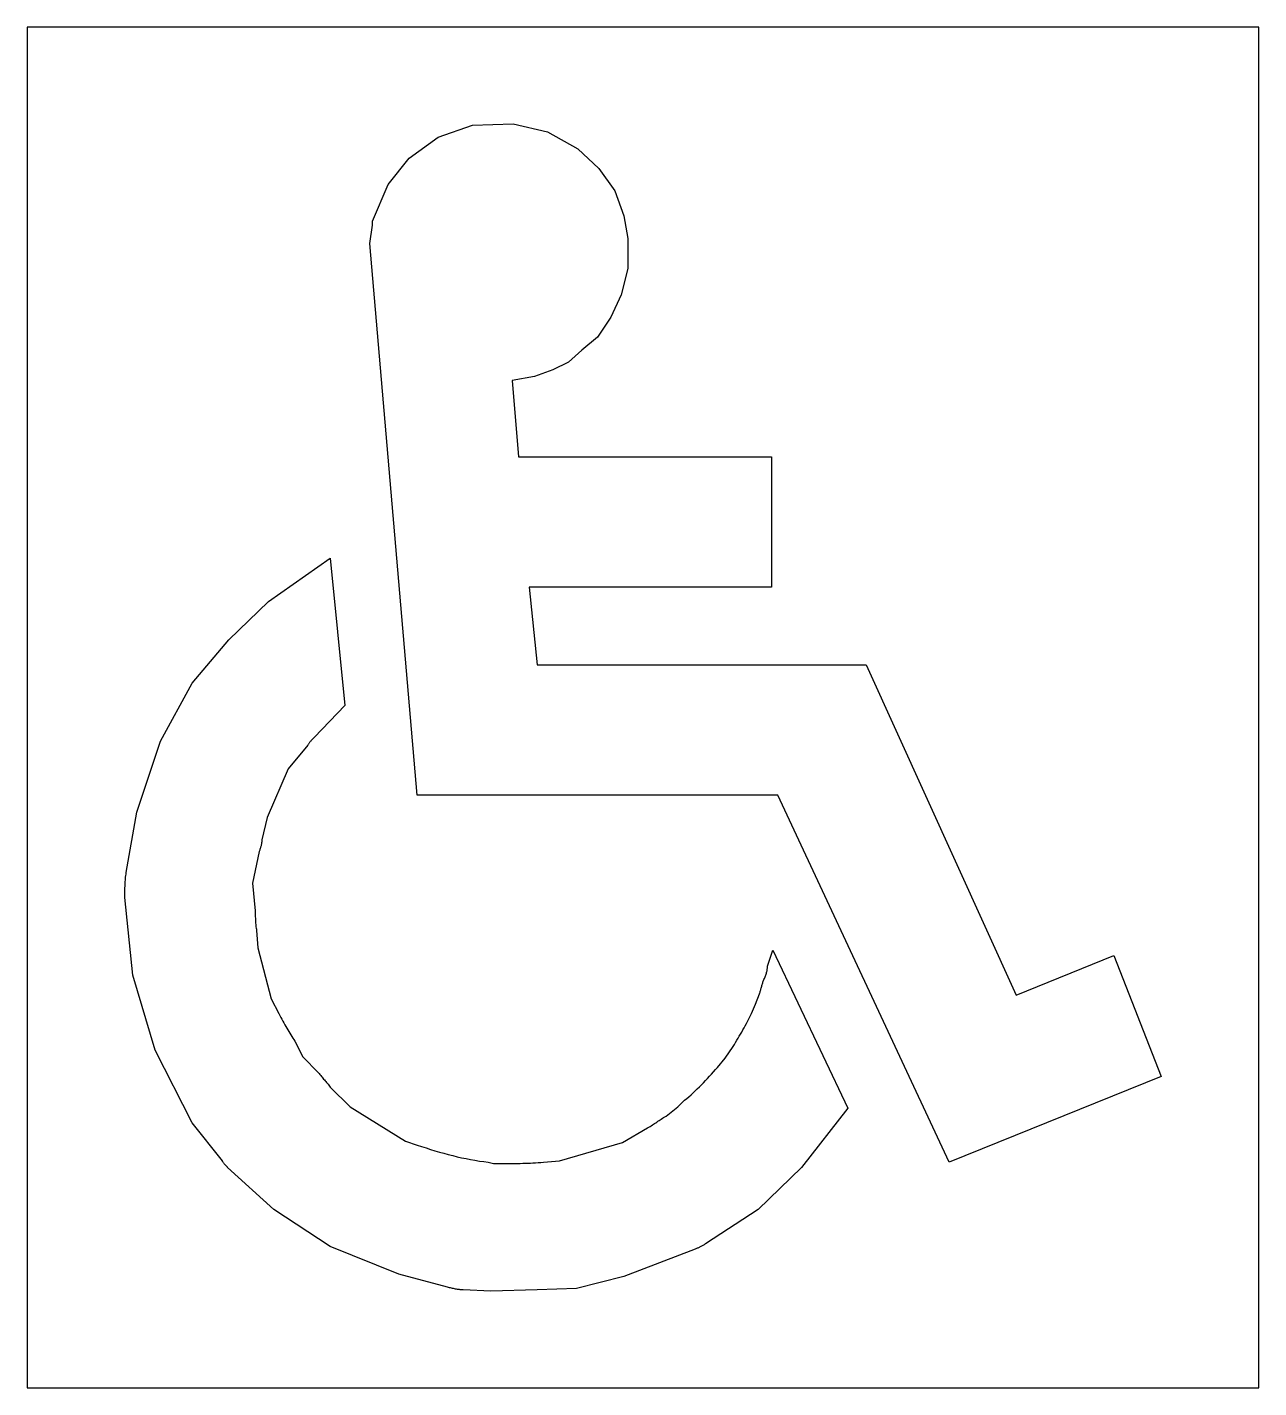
# Model space of a CAD drawing. Extents: x 0 to 38, y 0 to 42.
import ezdxf

# ---------------------------------------------------------------- set-up
doc = ezdxf.new("R2010")
doc.units = 0
doc.layers.add('CUT', color=7, linetype='Continuous')
doc.layers.add('OUTSIDE', color=1, linetype='Continuous')

msp = doc.modelspace()

# ---------------------------------------------------------------- linework, layer by layer
at = {"layer": 'CUT'}
for points in [[(28.4449, 6.9646), (23.1639, 18.2985), (12.033, 18.2985), (10.5707, 35.3198), (10.6518, 35.8885), (10.6518, 35.9291), (10.6518, 35.9363), (10.6518, 35.9426), (10.6518, 35.9482), (10.6518, 35.9532), (10.6518, 35.962), (10.6518, 35.9697), (10.6518, 35.9775), (10.6518, 35.9863), (10.6518, 35.9913), (10.6518, 35.9969), (10.6518, 36.0032), (10.6518, 36.0104), (11.1394, 37.1478), (11.7893, 37.9603), (12.683, 38.6103), (13.7393, 38.9759), (14.9985, 39.0165), (16.0549, 38.7728), (16.9892, 38.2447), (17.6392, 37.6353), (18.1266, 36.9447), (18.4109, 36.1729), (18.5328, 35.4823), (18.5328, 34.5479), (18.3297, 33.7355), (18.0048, 33.0449), (17.5984, 32.4355), (17.111, 32.0293), (16.7047, 31.6637), (16.2172, 31.4199), (15.6486, 31.2168), (14.958, 31.0949), (15.161, 28.7388), (22.9609, 28.7388), (22.9609, 24.717), (15.486, 24.717), (15.7298, 22.3203), (25.8856, 22.3203), (30.5167, 12.1237), (33.5229, 13.3425), (34.9853, 9.6051)], [(3.0552, 15.9018), (3.3802, 17.7705), (4.1114, 19.9641), (5.0864, 21.7516), (6.2239, 23.0921), (7.4426, 24.2702), (9.3519, 25.6108), (9.7987, 21.061), (8.8644, 20.086), (8.8492, 20.0708), (8.834, 20.0555), (8.8191, 20.0403), (8.8041, 20.0251), (8.7895, 20.0098), (8.7752, 19.9946), (8.7613, 19.9794), (8.7477, 19.9641), (8.7345, 19.9489), (8.722, 19.9337), (8.71, 19.9184), (8.6988, 19.9032), (8.6882, 19.888), (8.6784, 19.8727), (8.6694, 19.8575), (8.6613, 19.8423), (8.0519, 19.111), (7.4019, 17.608), (7.2395, 16.9174), (7.239, 16.8945), (7.2376, 16.8717), (7.2354, 16.8488), (7.2325, 16.826), (7.2288, 16.8031), (7.2245, 16.7803), (7.2195, 16.7574), (7.2141, 16.7346), (7.2081, 16.7117), (7.2018, 16.6889), (7.195, 16.666), (7.188, 16.6431), (7.1808, 16.6203), (7.1734, 16.5975), (7.1658, 16.5746), (7.1582, 16.5517), (6.9551, 15.5768), (7.0363, 14.7237), (7.0364, 14.6856), (7.0364, 14.6475), (7.0366, 14.6094), (7.037, 14.5713), (7.0376, 14.5333), (7.0385, 14.4952), (7.0397, 14.4571), (7.0414, 14.419), (7.0436, 14.3809), (7.0462, 14.3428), (7.0495, 14.3048), (7.0535, 14.2667), (7.0581, 14.2286), (7.0635, 14.1905), (7.0698, 14.1524), (7.077, 14.1143), (7.1176, 13.5862), (7.5238, 12.0019), (7.7676, 11.5551), (7.798, 11.4946), (7.8285, 11.4351), (7.859, 11.3765), (7.8894, 11.3189), (7.92, 11.2623), (7.9505, 11.2066), (7.9808, 11.1518), (8.0114, 11.098), (8.0419, 11.0452), (8.0723, 10.9933), (8.1028, 10.9424), (8.1333, 10.8924), (8.1637, 10.8433), (8.1942, 10.7953), (8.2247, 10.7481), (8.2551, 10.702), (8.4989, 10.2145), (8.9863, 9.727), (9.0091, 9.697), (9.032, 9.6678), (9.0548, 9.6393), (9.0777, 9.6115), (9.1005, 9.5841), (9.1234, 9.557), (9.1462, 9.5303), (9.1691, 9.5036), (9.1919, 9.4769), (9.2148, 9.4501), (9.2376, 9.4231), (9.2605, 9.3957), (9.2833, 9.3678), (9.3062, 9.3393), (9.329, 9.3102), (9.3519, 9.2801), (9.9612, 8.6708), (11.6674, 7.6146), (12.033, 7.4927), (12.1701, 7.4475), (12.3072, 7.4034), (12.4444, 7.3604), (12.5815, 7.3188), (12.7186, 7.2786), (12.8556, 7.2399), (12.9928, 7.2029), (13.1299, 7.1677), (13.267, 7.1344), (13.4041, 7.1031), (13.5412, 7.074), (13.6784, 7.0471), (13.8155, 7.0226), (13.9526, 7.0006), (14.0896, 6.9812), (14.2267, 6.9646), (14.3892, 6.924), (14.6737, 6.924), (14.7497, 6.924), (14.8261, 6.9241), (14.9024, 6.9242), (14.9789, 6.9246), (15.0556, 6.9252), (15.1327, 6.9261), (15.2101, 6.9274), (15.2881, 6.9291), (15.3663, 6.9312), (15.4452, 6.9339), (15.5246, 6.9372), (15.6047, 6.9411), (15.6855, 6.9458), (15.7671, 6.9512), (15.8495, 6.9575), (15.9329, 6.9646), (16.4204, 7.0052), (18.3704, 7.5739), (19.1422, 8.0208), (19.1798, 8.0437), (19.2167, 8.0665), (19.2526, 8.0894), (19.2881, 8.1122), (19.3231, 8.1351), (19.3578, 8.1579), (19.3923, 8.1808), (19.4265, 8.2036), (19.4609, 8.2265), (19.4952, 8.2493), (19.5299, 8.2722), (19.5649, 8.295), (19.6004, 8.3179), (19.6364, 8.3407), (19.6733, 8.3636), (19.711, 8.3864), (20.0766, 8.6708), (20.2797, 8.8739), (20.3478, 8.9282), (20.415, 8.9842), (20.4812, 9.0419), (20.5468, 9.1011), (20.6118, 9.1618), (20.676, 9.2238), (20.7396, 9.287), (20.8026, 9.3512), (20.8652, 9.4164), (20.9275, 9.4825), (20.9893, 9.5492), (21.0509, 9.6165), (21.1121, 9.6844), (21.1732, 9.7525), (21.2342, 9.821), (21.2952, 9.8895), (21.5389, 10.1739), (21.7828, 10.5395), (21.8208, 10.6009), (21.8589, 10.6631), (21.8967, 10.726), (21.9344, 10.7896), (21.9718, 10.8536), (22.009, 10.9179), (22.046, 10.9825), (22.0823, 11.0473), (22.1182, 11.112), (22.1536, 11.1766), (22.1884, 11.241), (22.2226, 11.305), (22.256, 11.3685), (22.2887, 11.4314), (22.3206, 11.4937), (22.3514, 11.5551), (22.4733, 11.8394), (22.5952, 12.1644), (22.6029, 12.1877), (22.6105, 12.2119), (22.6181, 12.2367), (22.6257, 12.2622), (22.6333, 12.2881), (22.6409, 12.3144), (22.6485, 12.3409), (22.6562, 12.3675), (22.6638, 12.3942), (22.6714, 12.4207), (22.679, 12.447), (22.6866, 12.4729), (22.6943, 12.4983), (22.7019, 12.5232), (22.7095, 12.5473), (22.7171, 12.5706), (22.7318, 12.6007), (22.7457, 12.6298), (22.7584, 12.6583), (22.7704, 12.6862), (22.7813, 12.7136), (22.7914, 12.7406), (22.8003, 12.7674), (22.8085, 12.7941), (22.8156, 12.8207), (22.8217, 12.8475), (22.827, 12.8746), (22.8313, 12.902), (22.8346, 12.9299), (22.837, 12.9583), (22.8384, 12.9875), (22.839, 13.0175), (23.0014, 13.505), (25.3169, 8.6302), (23.8952, 6.8021), (22.5545, 5.5021), (20.9296, 4.4459), (20.9073, 4.4312), (20.8856, 4.4173), (20.8649, 4.4043), (20.8445, 4.392), (20.8247, 4.3804), (20.8054, 4.3695), (20.7861, 4.3592), (20.7672, 4.3495), (20.748, 4.3402), (20.7289, 4.3313), (20.7095, 4.3228), (20.6897, 4.3145), (20.6695, 4.3066), (20.6486, 4.2988), (20.6271, 4.2911), (20.6046, 4.2834), (18.4109, 3.4303), (16.9485, 3.0647), (15.7298, 3.0241), (14.3079, 2.9835), (13.4549, 3.0241), (13.4245, 3.0246), (13.394, 3.0259), (13.3635, 3.0281), (13.3331, 3.0311), (13.3026, 3.0348), (13.2721, 3.0391), (13.2416, 3.044), (13.2111, 3.0495), (13.1806, 3.0555), (13.1502, 3.0618), (13.1197, 3.0685), (13.0892, 3.0755), (13.0588, 3.0828), (13.0283, 3.0902), (12.9978, 3.0978), (12.9674, 3.1054), (11.4643, 3.5116), (9.3519, 4.3647), (7.605, 5.5021), (6.1832, 6.8021), (6.1753, 6.8102), (6.1662, 6.8192), (6.1566, 6.829), (6.1464, 6.8396), (6.1357, 6.8509), (6.1247, 6.8628), (6.1135, 6.8753), (6.1021, 6.8884), (6.0907, 6.902), (6.0793, 6.916), (6.0683, 6.9303), (6.0576, 6.9449), (6.0474, 6.9598), (6.0377, 6.9748), (6.0289, 6.99), (6.0208, 7.0052), (5.0864, 8.1833), (3.949, 10.4176), (3.2584, 12.7331), (3.0146, 15.1299), (3.0146, 15.1828), (3.0147, 15.2347), (3.0149, 15.2859), (3.0152, 15.3362), (3.0158, 15.3859), (3.0167, 15.4348), (3.018, 15.4832), (3.0197, 15.5311), (3.0218, 15.5785), (3.0245, 15.6254), (3.0278, 15.672), (3.0317, 15.7183), (3.0364, 15.7644), (3.0418, 15.8103), (3.0481, 15.8561)]]:
    msp.add_lwpolyline(points, close=True, dxfattribs=at)
at = {"layer": 'OUTSIDE'}
msp.add_lwpolyline([(0, 0), (38, 0), (38, 42), (0, 42)], close=True, dxfattribs=at)

doc.saveas('drawing.dxf')
